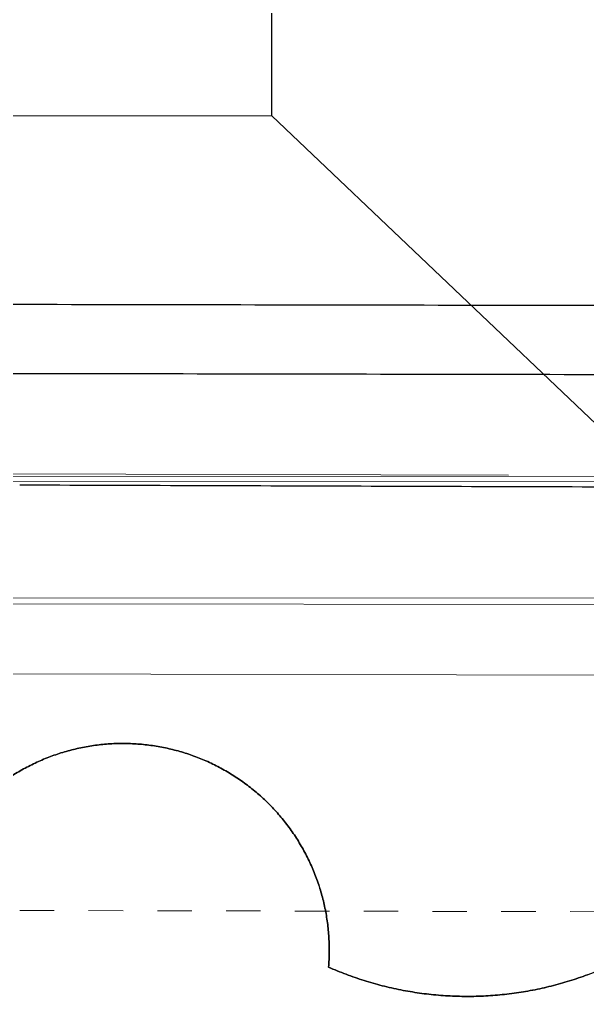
# Model space of a CAD drawing. Header units: metres. Extents: x -1161 to -1081, y 0 to 563.
# Drawn here: x -1104.786 to -1103.134, y 508.336 to 511.175 of the extents above; entities that cross this region are included whole.
import ezdxf

# ---------------------------------------------------------------- set-up
doc = ezdxf.new("R2010")
doc.units = ezdxf.units.M
doc.linetypes.add('JacobsGridLine', pattern=[0.0145, 0.01, -0.001, 0.0025, -0.001])
for name, color, linetype, lineweight in [('A-FLOR', 7, 'Continuous', 50), ('A-GENM', 7, 'Continuous', 35), ('S-GRID', 7, 'Continuous', 9)]:
    doc.layers.add(name, color=color, linetype=linetype, lineweight=lineweight)

# ---------------------------------------------------------------- blocks, each defined once
blk = doc.blocks.new('Top of Pavement - RL A - Top of Pavement - RL A-68818558-DRG-2873121 - DECK SLAB GENERAL ARRANGEMENT PLAN')
at = {"layer": 'A-GENM', "color": 9, "lineweight": 25, "true_color": 0xbebebe}
for points, knots in [([(110.3333, -4.4877), (110.2974, -4.3517), (110.2057, -4.0041), (110.0581, -3.445), (109.8906, -2.8102), (109.7232, -2.1755), (109.5557, -1.5407), (109.4161, -1.0118), (109.3044, -0.5886), (109.2207, -0.2712), (109.1369, 0.0461), (109.0253, 0.4693), (108.8858, 0.9981), (108.7183, 1.6327), (108.5509, 2.2673), (108.3834, 2.9019), (108.216, 3.5365), (108.0485, 4.1711), (107.8811, 4.8057), (107.7136, 5.4403), (107.5462, 6.0749), (107.3787, 6.7095), (107.2392, 7.2383), (107.1276, 7.6614), (107.0438, 7.9787), (106.9601, 8.296), (106.8485, 8.7191), (106.7089, 9.2479), (106.5415, 9.8825), (106.4237, 10.3291), (106.3617, 10.564), (106.3555, 10.5875)], [0.3379871, 0.3379871, 0.3379871, 0.3379871, 0.3409091, 0.3454545, 0.35, 0.3545455, 0.3590909, 0.3636364, 0.3659091, 0.3681818, 0.3704545, 0.3727273, 0.3772727, 0.3818182, 0.3863636, 0.3909091, 0.3954545, 0.4, 0.4045455, 0.4090909, 0.4136364, 0.4181818, 0.4227273, 0.425, 0.4272727, 0.4295455, 0.4318182, 0.4363636, 0.4409091, 0.4454545, 0.4459581, 0.4459581, 0.4459581, 0.4459581]), ([(109.3524, -1.5539), (109.3555, -1.5654), (109.4143, -1.7886), (109.529, -2.2232), (109.6965, -2.858), (109.864, -3.4927), (110.0118, -4.0529), (110.1038, -4.4016), (110.14, -4.5387)], [0.64066111, 0.64066111, 0.64066111, 0.64066111, 0.64090909, 0.64545455, 0.65, 0.65454545, 0.65909091, 0.66203663, 0.66203663, 0.66203663, 0.66203663])]:
    blk.add_open_spline(points, degree=3, knots=knots, dxfattribs=at)
blk.add_open_spline([(109.1941, -0.9538), (109.2468, -1.1536), (109.2995, -1.3534), (109.3522, -1.5532)], degree=3, dxfattribs=at)
blk = doc.blocks.new('T2DPAA-T2D-C3S-RS-M3D-100334_rvt-1-DRG-2873121 - DECK SLAB GENERAL ARRANGEMENT PLAN')
at = {"layer": 'A-GENM', "color": 254, "lineweight": 25, "true_color": 0xd1d1d1}
for p, q in [((-1104.0525, 510.8953), (-1104.0515, 511.5961)), ((-1105.9524, 510.8987), (-1104.0525, 510.8953)), ((-1104.0525, 510.8953), (-1102.9163, 509.8158))]:
    blk.add_line(p, q, dxfattribs=at)
at = {"layer": 'A-GENM', "color": 9, "lineweight": 25, "true_color": 0xbebebe}
for points in [[(-1102.9163, 509.8158), (-1103.072, 509.8163), (-1103.3835, 509.8173), (-1103.8507, 509.8188), (-1104.318, 509.8203), (-1104.6295, 509.8214), (-1104.7852, 509.8218)], [(-1104.4847, 509.0712), (-1104.4991, 509.0713), (-1104.5135, 509.0708), (-1104.5278, 509.0697)], [(-1104.4416, 509.0696), (-1104.4559, 509.0707), (-1104.4703, 509.0712), (-1104.4847, 509.0712)], [(-1104.6549, 509.0467), (-1104.6687, 509.0427), (-1104.6824, 509.0381), (-1104.6958, 509.0331)], [(-1104.6131, 509.0574), (-1104.6272, 509.0544), (-1104.6411, 509.0508), (-1104.6549, 509.0467)], [(-1104.5707, 509.0651), (-1104.5849, 509.0631), (-1104.5991, 509.0605), (-1104.6131, 509.0574)], [(-1104.5278, 509.0697), (-1104.5421, 509.0687), (-1104.5565, 509.0672), (-1104.5707, 509.0651)], [(-1104.3987, 509.065), (-1104.4129, 509.067), (-1104.4272, 509.0686), (-1104.4416, 509.0696)], [(-1104.3563, 509.0572), (-1104.3703, 509.0603), (-1104.3845, 509.0629), (-1104.3987, 509.065)], [(-1104.3145, 509.0465), (-1104.3283, 509.0505), (-1104.3422, 509.0541), (-1104.3563, 509.0572)], [(-1104.2736, 509.0327), (-1104.2871, 509.0378), (-1104.3007, 509.0424), (-1104.3145, 509.0465)], [(-1104.7356, 509.0165), (-1104.7487, 509.0105), (-1104.7615, 509.004), (-1104.7741, 508.9971)], [(-1104.6958, 509.0331), (-1104.7093, 509.028), (-1104.7226, 509.0225), (-1104.7356, 509.0165)], [(-1104.2338, 509.0161), (-1104.2469, 509.0221), (-1104.2602, 509.0276), (-1104.2736, 509.0327)], [(-1104.1953, 508.9966), (-1104.2079, 509.0035), (-1104.2208, 509.01), (-1104.2338, 509.0161)], [(-1104.7741, 508.9971), (-1104.7867, 508.9901), (-1104.7991, 508.9828), (-1104.8112, 508.975)], [(-1104.1583, 508.9744), (-1104.1704, 508.9822), (-1104.1827, 508.9896), (-1104.1953, 508.9966)], [(-1104.123, 508.9496), (-1104.1345, 508.9583), (-1104.1463, 508.9666), (-1104.1583, 508.9744)], [(-1104.0896, 508.9224), (-1104.1004, 508.9318), (-1104.1116, 508.9409), (-1104.123, 508.9496)], [(-1104.0582, 508.8928), (-1104.0683, 508.903), (-1104.0788, 508.9129), (-1104.0896, 508.9224)], [(-1104.029, 508.861), (-1104.0383, 508.8719), (-1104.0481, 508.8825), (-1104.0582, 508.8928)], [(-1104.0022, 508.8272), (-1104.0107, 508.8388), (-1104.0197, 508.8501), (-1104.029, 508.861)], [(-1103.9779, 508.7916), (-1103.9855, 508.8038), (-1103.9936, 508.8157), (-1104.0022, 508.8272)], [(-1103.9562, 508.7543), (-1103.9629, 508.767), (-1103.9702, 508.7794), (-1103.9779, 508.7916)], [(-1103.9372, 508.7156), (-1103.943, 508.7287), (-1103.9494, 508.7417), (-1103.9562, 508.7543)], [(-1103.921, 508.6756), (-1103.9259, 508.6891), (-1103.9313, 508.7025), (-1103.9372, 508.7156)], [(-1103.9078, 508.6346), (-1103.9117, 508.6484), (-1103.9161, 508.6621), (-1103.921, 508.6756)], [(-1103.8976, 508.5927), (-1103.9005, 508.6067), (-1103.9039, 508.6207), (-1103.9078, 508.6346)], [(-1103.8904, 508.5501), (-1103.8923, 508.5644), (-1103.8947, 508.5786), (-1103.8976, 508.5927)], [(-1103.8863, 508.5072), (-1103.8871, 508.5216), (-1103.8885, 508.5359), (-1103.8904, 508.5501)], [(-1103.8852, 508.4641), (-1103.885, 508.4785), (-1103.8854, 508.4929), (-1103.8863, 508.5072)], [(-1103.8873, 508.421), (-1103.8861, 508.4354), (-1103.8854, 508.4497), (-1103.8852, 508.4641)], [(-1103.8362, 508.4002), (-1103.8534, 508.4067), (-1103.8704, 508.4136), (-1103.8873, 508.421)], [(-1103.7841, 508.3822), (-1103.8016, 508.3877), (-1103.819, 508.3937), (-1103.8362, 508.4002)], [(-1103.1344, 508.3989), (-1103.1516, 508.3925), (-1103.169, 508.3866), (-1103.1866, 508.3811)], [(-1103.731, 508.3671), (-1103.7488, 508.3716), (-1103.7665, 508.3766), (-1103.7841, 508.3822)], [(-1103.6772, 508.3549), (-1103.6953, 508.3584), (-1103.7132, 508.3625), (-1103.731, 508.3671)], [(-1103.2396, 508.3662), (-1103.2486, 508.3639), (-1103.2665, 508.3597), (-1103.2845, 508.356), (-1103.2935, 508.3542)], [(-1103.1866, 508.3811), (-1103.2041, 508.3757), (-1103.2218, 508.3707), (-1103.2396, 508.3662)], [(-1103.6228, 508.3457), (-1103.641, 508.3483), (-1103.6592, 508.3513), (-1103.6772, 508.3549)], [(-1103.568, 508.3395), (-1103.5863, 508.3411), (-1103.6046, 508.3431), (-1103.6228, 508.3457)], [(-1103.513, 508.3364), (-1103.5313, 508.3369), (-1103.5497, 508.338), (-1103.568, 508.3395)], [(-1103.4578, 508.3363), (-1103.4762, 508.3358), (-1103.4946, 508.3359), (-1103.513, 508.3364)], [(-1103.4027, 508.3392), (-1103.421, 508.3378), (-1103.4394, 508.3368), (-1103.4578, 508.3363)], [(-1103.3479, 508.3452), (-1103.3661, 508.3427), (-1103.3844, 508.3407), (-1103.4027, 508.3392)], [(-1103.2939, 508.3541), (-1103.3118, 508.3507), (-1103.3298, 508.3477), (-1103.3479, 508.3452)]]:
    blk.add_open_spline(points, degree=3, dxfattribs=at)
at = {"layer": 'A-GENM', "color": 253, "lineweight": 25, "true_color": 0xa3a3a3}
for points in [[(-1104.5278, 509.0697), (-1104.5135, 509.0708), (-1104.4991, 509.0713), (-1104.4847, 509.0712)], [(-1104.4847, 509.0712), (-1104.4703, 509.0712), (-1104.4559, 509.0707), (-1104.4416, 509.0696)], [(-1104.6958, 509.0331), (-1104.6824, 509.0381), (-1104.6687, 509.0427), (-1104.6549, 509.0467)], [(-1104.6549, 509.0467), (-1104.6411, 509.0508), (-1104.6272, 509.0544), (-1104.6131, 509.0574)], [(-1104.6131, 509.0574), (-1104.5991, 509.0605), (-1104.5849, 509.0631), (-1104.5707, 509.0651)], [(-1104.5707, 509.0651), (-1104.5565, 509.0672), (-1104.5421, 509.0687), (-1104.5278, 509.0697)], [(-1104.4416, 509.0696), (-1104.4272, 509.0686), (-1104.4129, 509.067), (-1104.3987, 509.065)], [(-1104.3987, 509.065), (-1104.3845, 509.0629), (-1104.3703, 509.0603), (-1104.3563, 509.0572)], [(-1104.3563, 509.0572), (-1104.3422, 509.0541), (-1104.3283, 509.0505), (-1104.3145, 509.0465)], [(-1104.3145, 509.0465), (-1104.3007, 509.0424), (-1104.2871, 509.0378), (-1104.2736, 509.0327)], [(-1104.7741, 508.9971), (-1104.7615, 509.004), (-1104.7487, 509.0105), (-1104.7356, 509.0165)], [(-1104.7356, 509.0165), (-1104.7226, 509.0225), (-1104.7093, 509.028), (-1104.6958, 509.0331)], [(-1104.2736, 509.0327), (-1104.2602, 509.0276), (-1104.2469, 509.0221), (-1104.2338, 509.0161)], [(-1104.2338, 509.0161), (-1104.2208, 509.01), (-1104.2079, 509.0035), (-1104.1953, 508.9966)], [(-1104.8112, 508.9749), (-1104.7991, 508.9828), (-1104.7867, 508.9901), (-1104.7741, 508.9971)], [(-1104.1953, 508.9966), (-1104.1827, 508.9896), (-1104.1704, 508.9822), (-1104.1583, 508.9744)], [(-1104.1583, 508.9744), (-1104.1463, 508.9666), (-1104.1345, 508.9583), (-1104.123, 508.9496)], [(-1104.123, 508.9496), (-1104.1116, 508.9409), (-1104.1004, 508.9318), (-1104.0896, 508.9224)], [(-1104.0896, 508.9224), (-1104.0788, 508.9129), (-1104.0683, 508.903), (-1104.0582, 508.8928)], [(-1104.0582, 508.8928), (-1104.0481, 508.8825), (-1104.0383, 508.8719), (-1104.029, 508.861)], [(-1104.029, 508.861), (-1104.0197, 508.8501), (-1104.0107, 508.8388), (-1104.0022, 508.8272)], [(-1104.0022, 508.8272), (-1103.9937, 508.8156), (-1103.9855, 508.8038), (-1103.9779, 508.7916)], [(-1103.9779, 508.7916), (-1103.9702, 508.7794), (-1103.9629, 508.767), (-1103.9562, 508.7543)], [(-1103.9562, 508.7543), (-1103.9494, 508.7417), (-1103.943, 508.7287), (-1103.9372, 508.7156)], [(-1103.9372, 508.7156), (-1103.9313, 508.7025), (-1103.926, 508.6891), (-1103.9211, 508.6756)], [(-1103.9211, 508.6756), (-1103.9162, 508.6621), (-1103.9117, 508.6484), (-1103.9078, 508.6346)], [(-1103.9078, 508.6346), (-1103.9039, 508.6207), (-1103.9005, 508.6067), (-1103.8976, 508.5927)], [(-1103.8976, 508.5927), (-1103.8947, 508.5786), (-1103.8923, 508.5644), (-1103.8904, 508.5501)], [(-1103.8904, 508.5501), (-1103.8885, 508.5359), (-1103.8871, 508.5216), (-1103.8863, 508.5072)], [(-1103.8863, 508.5072), (-1103.8854, 508.4929), (-1103.885, 508.4785), (-1103.8852, 508.4641)], [(-1103.8852, 508.4641), (-1103.8854, 508.4497), (-1103.8861, 508.4354), (-1103.8873, 508.421)], [(-1103.8873, 508.421), (-1103.8704, 508.4136), (-1103.8534, 508.4067), (-1103.8362, 508.4002)], [(-1103.1344, 508.3989), (-1103.1171, 508.4054), (-1103.1001, 508.4123), (-1103.0832, 508.4196)], [(-1103.8362, 508.4002), (-1103.819, 508.3937), (-1103.8016, 508.3877), (-1103.7841, 508.3822)], [(-1103.1866, 508.3811), (-1103.169, 508.3866), (-1103.1516, 508.3925), (-1103.1344, 508.3989)], [(-1103.7841, 508.3822), (-1103.7665, 508.3766), (-1103.7488, 508.3716), (-1103.731, 508.3671)], [(-1103.731, 508.3671), (-1103.7221, 508.3648), (-1103.7042, 508.3605), (-1103.6862, 508.3567), (-1103.6772, 508.3549)], [(-1103.2935, 508.3542), (-1103.2754, 508.3577), (-1103.2575, 508.3617), (-1103.2396, 508.3662)], [(-1103.2396, 508.3662), (-1103.2218, 508.3707), (-1103.2041, 508.3757), (-1103.1866, 508.3811)], [(-1103.6772, 508.3549), (-1103.6592, 508.3513), (-1103.641, 508.3483), (-1103.6228, 508.3457)], [(-1103.6228, 508.3457), (-1103.6046, 508.3431), (-1103.5863, 508.3411), (-1103.568, 508.3395)], [(-1103.568, 508.3395), (-1103.5497, 508.338), (-1103.5313, 508.3369), (-1103.513, 508.3364)], [(-1103.513, 508.3364), (-1103.4946, 508.3359), (-1103.4762, 508.3358), (-1103.4578, 508.3363)], [(-1103.4578, 508.3363), (-1103.4394, 508.3368), (-1103.421, 508.3378), (-1103.4027, 508.3393)], [(-1103.4027, 508.3393), (-1103.3844, 508.3407), (-1103.3661, 508.3427), (-1103.3479, 508.3452)], [(-1103.3479, 508.3452), (-1103.3298, 508.3477), (-1103.3118, 508.3507), (-1103.2939, 508.3541)]]:
    blk.add_open_spline(points, degree=3, dxfattribs=at)
at = {"layer": 'A-GENM', "color": 253, "lineweight": 25, "true_color": 0xa3a3a3, "rotation": 75.11694444444437}
blk.add_blockref('Top of Pavement - RL A - Top of Pavement - RL A-68818558-DRG-2873121 - DECK SLAB GENERAL ARRANGEMENT PLAN', (-1134.0578, 404.8616), dxfattribs=at)

msp = doc.modelspace()

# ---------------------------------------------------------------- linework, layer by layer
at = {"layer": 'A-FLOR', "color": 9, "lineweight": 18, "true_color": 0xc3c3c3}
for p, q in [((-1111.1764, 509.8708), (-1103.3639, 509.8509)), ((-1111.1765, 509.853), (-1101.4032, 509.8454)), ((-1101.4032, 509.8304), (-1111.1765, 509.8378)), ((-1111.1767, 509.5001), (-1101.4038, 509.4921)), ((-1111.1768, 509.4823), (-1101.4039, 509.4742)), ((-1111.1769, 509.2867), (-1101.4042, 509.2658))]:
    msp.add_line(p, q, dxfattribs=at)
at = {"layer": 'S-GRID', "linetype": 'JacobsGridLine', "lineweight": 18}
msp.add_line((-1111.3849, 508.6004), (-1100.0455, 508.5754), dxfattribs=at)

# ---------------------------------------------------------------- block references
at = {"lineweight": 5}
msp.add_blockref('T2DPAA-T2D-C3S-RS-M3D-100334_rvt-1-DRG-2873121 - DECK SLAB GENERAL ARRANGEMENT PLAN', (0, 0), dxfattribs=at)

doc.saveas('drawing.dxf')
